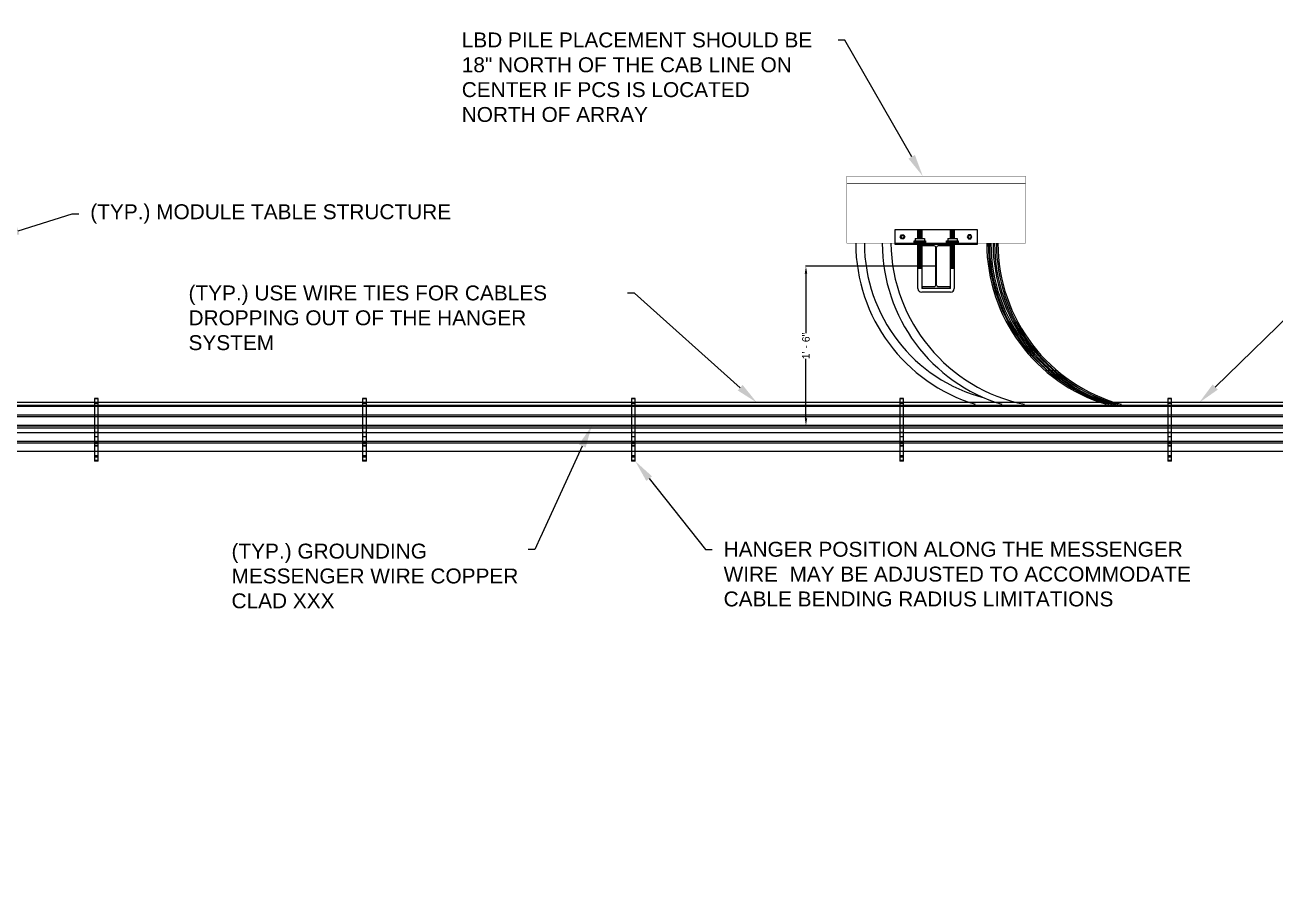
# Model space of a CAD drawing. Header units: feet. Extents: x -21 to 5170, y -254 to 1413.
# Drawn here: x 4626.2 to 4793.9, y -16.2 to 100 of the extents above; entities that cross this region are included whole.
import ezdxf
from ezdxf import colors
from ezdxf.entities.mleader import LeaderData, LeaderLine
from ezdxf.lldxf.tags import DXFTag
from ezdxf.math import Vec2, Vec3

# ---------------------------------------------------------------- set-up
doc = ezdxf.new("R2010")
doc.units = ezdxf.units.FT
doc.header["$MEASUREMENT"] = 0
for name, color, linetype in [('DC FEEEDERS', 1, 'Continuous'), ('G-ANNO-TEXT', 1, 'Continuous'), ('G-TEXT', 7, 'Continuous'), ('PV-AG-DC1', 142, 'DC1'), ('S-BOLT', 93, 'Continuous'), ('S-STEL-ANGL', 3, 'Continuous'), ('WIRE MANAGEMENT', 4, 'Continuous')]:
    doc.layers.add(name, color=color, linetype=linetype)
doc.layers.add('E-COMB-BOX', color=250, linetype='Continuous', lineweight=30)
doc.layers.add('G-NPLT', color=67, linetype='Continuous', plot=False)
doc.styles.add('NEI-A', font='arial.ttf')
tags = doc.linetypes.add('DC1', pattern='A,0.176989,-0.035266,["DC1",NEI-A,S=0.1,R=0,X=0,Y=-0.05],-0.314734,0.176989', length=0.703978).pattern_tags.tags
tags[6] = DXFTag(74, 10)
doc.dimstyles.new('NEI-A', dxfattribs={"dimtxt": 0.1, "dimasz": 0.125, "dimexe": 0.0625, "dimexo": 0.0625, "dimgap": 0.0625, "dimtad": 0, "dimtih": 1, "dimtoh": 1, "dimdec": 4, "dimzin": 3, "dimdsep": 46, "dimlunit": 4, "dimtxsty": 'NEI-A', "dimcen": 0, "dimadec": 0, "dimazin": 0, "dimtfac": 0.75, "dimtdec": 4, "dimtofl": 0, "dimtmove": 0, "dimatfit": 3, "dimfxl": 1, "dimfrac": 1, "dimtolj": 1, "dimtzin": 0, "dimarcsym": 0})

# ---------------------------------------------------------------- blocks, each defined once
blk = doc.blocks.new('BracketAngle_BottomView')
for p, q in [((81.54, 214.54), (70.54, 214.54)), ((72.41, 214.54), (72.41, 214.4)), ((74.41, 214.54), (74.41, 214.4)), ((77.66, 214.54), (77.66, 214.4)), ((79.66, 214.54), (79.66, 214.4))]:
    blk.add_line(p, q)
for points in [[(70.54, 216.4), (81.54, 216.4), (81.54, 214.4), (70.54, 214.4)], [(71.7, 215.68), (71.85, 215.4), (71.7, 215.13), (71.38, 215.13), (71.22, 215.4), (71.38, 215.68)], [(80.38, 215.68), (80.22, 215.4), (80.38, 215.13), (80.7, 215.13), (80.85, 215.4), (80.7, 215.68)]]:
    blk.add_lwpolyline(points, close=True)
for centre in [(71.54, 215.4), (80.54, 215.4)]:
    blk.add_circle(centre, 0.2)
blk = doc.blocks.new('*D16')
at = {"layer": 'Defpoints', "color": 0, "transparency": 16777216}
for p in [(4748.52, 67.64, -0.12), (4730.98, 46.24), (4747.12, 46.24)]:
    blk.add_point(p, dxfattribs=at)
at = {"layer": 'G-ANNO-TEXT', "color": 0, "lineweight": -2, "transparency": 16777216}
for p, q in [((4748.45, 67.64), (4730.92, 67.64)), ((4730.98, 66.64), (4730.98, 58.67)), ((4730.98, 47.24), (4730.98, 55.2)), ((4747.06, 46.24), (4730.92, 46.24))]:
    blk.add_line(p, q, dxfattribs=at)
at = {"layer": 'G-ANNO-TEXT', "color": 0, "transparency": 16777216}
for points in [[(4730.82, 66.64), (4731.15, 66.64), (4730.98, 67.64)], [(4730.82, 47.24), (4731.15, 47.24), (4730.98, 46.24)]]:
    blk.add_solid(points, dxfattribs=at)
at = {"layer": 'G-ANNO-TEXT', "color": 0, "transparency": 16777216, "insert": (4730.98, 56.94), "char_height": 1, "attachment_point": 5, "rotation": 90, "style": 'NEI-A'}
blk.add_mtext('\\A1;1\' - 6"', dxfattribs=at)

msp = doc.modelspace()

# ---------------------------------------------------------------- hatches: boundary and pattern name
at = {"layer": 'S-BOLT'}
h = msp.add_hatch(dxfattribs=at)
h.set_pattern_fill('ANSI31', color=256, angle=180)
h.set_pattern_definition([(225, (4769.95158, 138.70908), (0.08838835, -0.08838835), [])])
h.paths.add_polyline_path([(4746.01408, 67.32684), (4746.51408, 67.32684), (4746.51408, 70.56908), (4746.01408, 70.56908)])
h.paths.add_polyline_path([(4746.01408, 71.36963), (4746.51408, 71.36963), (4746.51408, 72.53168), (4746.01408, 72.53168)])
h.paths.add_polyline_path([(4750.38908, 71.36729), (4750.88908, 71.36729), (4750.88908, 72.52934), (4750.38908, 72.52934)])
h.paths.add_polyline_path([(4750.88908, 67.32684), (4750.88908, 70.56908), (4750.38908, 70.56908), (4750.38908, 67.32684)])

# ---------------------------------------------------------------- linework, layer by layer
at = {"layer": 'DC FEEEDERS'}
for points in [[(4737.66103, 70.70908, 0.329466328), (4753.71146, 49.10921, 0.098766988)], [(4738.82103, 70.71201, 0.340666175), (4754.88138, 49.98411, 0.329466328)], [(4741.21748, 70.70908, 0.329466328), (4757.26791, 49.10921, 0.098766988)], [(4742.37748, 70.71201, 0.351802848), (4760.3152, 49.10921, 0.329466328)]]:
    msp.add_lwpolyline(points, format="xyb", dxfattribs=at)
for points in [[(4582.32634, 48.86683), (4914.57681, 48.86683)], [(4582.32634, 47.70683), (4914.57681, 47.70683)], [(4582.32634, 47.48488), (4914.57681, 47.48488)], [(4582.32634, 46.32488), (4914.57681, 46.32488)], [(4582.32634, 45.34749), (4914.57681, 45.34749)], [(4582.32634, 44.18749), (4914.57681, 44.18749)], [(4582.32634, 43.96554), (4914.57681, 43.96554)], [(4582.32634, 42.80554), (4914.57681, 42.80554)]]:
    msp.add_lwpolyline(points, dxfattribs=at)
at = {"layer": 'E-COMB-BOX', "const_width": 0.05}
for points in [[(4760.45158, 70.70908), (4760.45158, 79.70908), (4736.45158, 79.70908), (4736.45158, 70.70908)], [(4760.45158, 78.70908), (4736.45158, 78.70908)], [(4736.45158, 70.70908), (4760.45158, 70.70908)]]:
    msp.add_lwpolyline(points, dxfattribs=at)
at = {"layer": 'G-TEXT', "flags": 128}
msp.add_lwpolyline([(4750.32658, 70.56908), (4746.57658, 70.56908), (4746.57658, 70.40408), (4748.13708, 70.40408, -0.414213562), (4748.38708, 70.15408), (4748.38708, 65.11908, -0.414213562), (4748.13708, 64.86908), (4746.57658, 64.86908), (4746.57658, 64.70408), (4750.32658, 64.70408), (4750.32658, 64.86908), (4748.76608, 64.86908, -0.414213562), (4748.51608, 65.11908), (4748.51608, 70.15408, -0.414213562), (4748.76608, 70.40408), (4750.32658, 70.40408), (4750.32658, 70.56908)], format="xyb", dxfattribs=at)
at = {"layer": 'PV-AG-DC1', "flags": 128}
for points in [[(4755.24388, 70.70908, 0.329466328), (4771.29431, 49.10921, 0.329466328)], [(4755.44388, 70.70958, 0.338048409), (4772.01853, 49.10921, 0.329466328)], [(4755.59852, 70.70908, 0.329466328), (4771.64894, 49.10921, 0.329466328)], [(4755.79851, 70.70958, 0.338048409), (4772.37316, 49.10921, 0.329466328)], [(4756.09502, 70.70908, 0.329466328), (4772.14545, 49.10921, 0.329466328)], [(4756.29501, 70.70958, 0.338048409), (4772.86966, 49.10921, 0.329466328)], [(4756.53832, 70.70908, 0.329466328), (4772.58875, 49.10921, 0.329466328)], [(4756.73832, 70.70958, 0.338048409), (4773.31297, 49.10921, 0.329466328)]]:
    msp.add_lwpolyline(points, format="xyb", dxfattribs=at)
for points in [[(4815.56435, 49.34114), (4582.32634, 49.34114)], [(4582.32634, 49.00868), (4815.56435, 49.00868)]]:
    msp.add_lwpolyline(points, dxfattribs=at)
at = {"layer": 'S-BOLT'}
for p, q in [((4745.64797, 71.36963), (4746.88019, 71.36963)), ((4745.64797, 71.36963), (4745.64797, 71.04163)), ((4746.11824, 71.04163), (4745.96051, 70.87652)), ((4746.26408, 71.04163), (4746.10635, 70.87652)), ((4746.88019, 71.36963), (4746.88019, 71.04163)), ((4747.04234, 71.04163), (4747.04234, 70.71142)), ((4750.02297, 71.36729), (4751.25519, 71.36729)), ((4750.02297, 71.36729), (4750.02297, 71.03929)), ((4750.49324, 71.03929), (4750.33551, 70.87418)), ((4750.63908, 71.03929), (4750.48135, 70.87418)), ((4751.25519, 71.36729), (4751.25519, 71.03929)), ((4751.41734, 71.03929), (4751.41734, 70.70908)), ((4750.38908, 64.63934), (4746.51408, 64.63934)), ((4750.38908, 64.13934), (4746.51408, 64.13934))]:
    msp.add_line(p, q, dxfattribs=at)
for points in [[(4746.01408, 71.36963), (4746.01408, 72.53168), (4746.51408, 72.53168), (4746.51408, 71.36963)], [(4750.38908, 71.36729), (4750.38908, 72.52934), (4750.88908, 72.52934), (4750.88908, 71.36729)], [(4745.48582, 70.71142), (4745.48582, 71.04163), (4747.04234, 71.04163)], [(4747.04234, 70.87652), (4745.48582, 70.87652)], [(4747.04234, 70.71142), (4745.48582, 70.71142)], [(4746.01408, 64.63934), (4746.01408, 70.56908), (4746.51408, 70.56908), (4746.51408, 64.63934)], [(4749.86082, 70.70908), (4749.86082, 71.03929), (4751.41734, 71.03929)], [(4751.41734, 70.87418), (4749.86082, 70.87418)], [(4751.41734, 70.70908), (4749.86082, 70.70908)], [(4750.38908, 64.63934), (4750.38908, 70.56908), (4750.88908, 70.56908), (4750.88908, 64.63934)], [(4746.51408, 67.32684), (4746.01408, 67.32684)], [(4750.88908, 67.32684), (4750.38908, 67.32684)]]:
    msp.add_lwpolyline(points, dxfattribs=at)
for centre, start, end in [((4746.51408, 64.63934), 180, 270), ((4750.38908, 64.63934), 270, 0)]:
    msp.add_arc(centre, 0.5, start, end, dxfattribs=at)
at = {"layer": 'WIRE MANAGEMENT', "color": 4, "linetype": 'Continuous', "lineweight": 18, "elevation": 0.11854, "flags": 128}
for points in [[(4635.98067, 49.89166), (4635.48067, 49.89166)], [(4635.48067, 49.89166), (4635.48067, 41.49166)], [(4635.98067, 49.83058), (4635.48067, 49.83058)], [(4635.98067, 49.34707), (4635.48067, 49.34707)], [(4635.98067, 49.219), (4635.48067, 49.219)], [(4635.98067, 41.49166), (4635.98067, 49.89166)], [(4671.98067, 49.89166), (4671.48067, 49.89166)], [(4671.98067, 49.83058), (4671.48067, 49.83058)], [(4671.98067, 49.34707), (4671.48067, 49.34707)], [(4671.98067, 49.219), (4671.48067, 49.219)], [(4671.98067, 41.49166), (4671.98067, 49.89166)], [(4708.06435, 49.89166), (4707.56435, 49.89166)], [(4708.06435, 49.83058), (4707.56435, 49.83058)], [(4708.06435, 49.34707), (4707.56435, 49.34707)], [(4708.06435, 49.219), (4707.56435, 49.219)], [(4708.06435, 41.49166), (4708.06435, 49.89166)], [(4744.06435, 49.89166), (4743.56435, 49.89166)], [(4744.06435, 49.83058), (4743.56435, 49.83058)], [(4744.06435, 49.34707), (4743.56435, 49.34707)], [(4744.06435, 49.219), (4743.56435, 49.219)], [(4744.06435, 41.49166), (4744.06435, 49.89166)], [(4780.06435, 49.89166), (4779.56435, 49.89166)], [(4780.06435, 49.83058), (4779.56435, 49.83058)], [(4780.06435, 49.34707), (4779.56435, 49.34707)], [(4780.06435, 49.219), (4779.56435, 49.219)], [(4582.32634, 46.2381), (4914.57681, 46.2381)], [(4582.32634, 45.96003), (4914.57681, 45.96003)], [(4635.98067, 45.30885), (4635.48067, 45.30885)], [(4671.98067, 45.30885), (4671.48067, 45.30885)], [(4708.06435, 45.30885), (4707.56435, 45.30885)], [(4744.06435, 45.30885), (4743.56435, 45.30885)], [(4780.06435, 45.30885), (4779.56435, 45.30885)], [(4635.98067, 44.7266), (4635.48067, 44.7266)], [(4635.98067, 44.00039), (4635.48067, 44.00039)], [(4635.98067, 43.86482), (4635.48067, 43.86482)], [(4671.98067, 44.7266), (4671.48067, 44.7266)], [(4671.98067, 44.00039), (4671.48067, 44.00039)], [(4671.98067, 43.86482), (4671.48067, 43.86482)], [(4708.06435, 44.7266), (4707.56435, 44.7266)], [(4708.06435, 44.00039), (4707.56435, 44.00039)], [(4708.06435, 43.86482), (4707.56435, 43.86482)], [(4744.06435, 44.7266), (4743.56435, 44.7266)], [(4744.06435, 44.00039), (4743.56435, 44.00039)], [(4744.06435, 43.86482), (4743.56435, 43.86482)], [(4780.06435, 44.7266), (4779.56435, 44.7266)], [(4780.06435, 44.00039), (4779.56435, 44.00039)], [(4780.06435, 43.86482), (4779.56435, 43.86482)], [(4635.98067, 43.57974), (4635.48067, 43.57974)], [(4635.98067, 43.5185), (4635.48067, 43.5185)], [(4635.98067, 42.17738), (4635.48067, 42.17738)], [(4635.98067, 42.04181), (4635.48067, 42.04181)], [(4671.98067, 43.57974), (4671.48067, 43.57974)], [(4671.98067, 43.5185), (4671.48067, 43.5185)], [(4671.98067, 42.17738), (4671.48067, 42.17738)], [(4671.98067, 42.04181), (4671.48067, 42.04181)], [(4708.06435, 43.57974), (4707.56435, 43.57974)], [(4708.06435, 43.5185), (4707.56435, 43.5185)], [(4708.06435, 42.17738), (4707.56435, 42.17738)], [(4708.06435, 42.04181), (4707.56435, 42.04181)], [(4744.06435, 43.57974), (4743.56435, 43.57974)], [(4744.06435, 43.5185), (4743.56435, 43.5185)], [(4744.06435, 42.17738), (4743.56435, 42.17738)], [(4744.06435, 42.04181), (4743.56435, 42.04181)], [(4780.06435, 43.57974), (4779.56435, 43.57974)], [(4780.06435, 43.5185), (4779.56435, 43.5185)], [(4635.98067, 41.55274), (4635.48067, 41.55274)], [(4635.98067, 41.49166), (4635.48067, 41.49166)], [(4671.98067, 41.55274), (4671.48067, 41.55274)], [(4671.98067, 41.49166), (4671.48067, 41.49166)], [(4708.06435, 41.55274), (4707.56435, 41.55274)], [(4708.06435, 41.49166), (4707.56435, 41.49166)], [(4744.06435, 41.55274), (4743.56435, 41.55274)], [(4744.06435, 41.49166), (4743.56435, 41.49166)]]:
    msp.add_lwpolyline(points, dxfattribs=at)

# ---------------------------------------------------------------- block references
at = {"layer": 'S-STEL-ANGL'}
msp.add_blockref('BracketAngle_BottomView', (4672.4145, -143.83487), dxfattribs=at)

# ---------------------------------------------------------------- dimensions: what is measured, and where the dimension line sits
at = {"layer": 'G-ANNO-TEXT'}
dim = msp.add_linear_dim(base=(4730.98241, 46.2381, 0.11854), p1=(4748.51608, 67.63658), p2=(4747.12026, 46.2381, 0.11854), angle=90, text='1\' - 6"', dimstyle='NEI-A', override={"dimtxt": 1, "dimasz": 1}, dxfattribs=at)
dim.commit()
dim.dimension.update_dxf_attribs({"geometry": '*D16', "text_midpoint": (4730.98241, 56.93734, 0.11854), "dimtype": 160, "text_rotation": 90})

# ---------------------------------------------------------------- leaders
ml = msp.add_multileader_mtext('Standard', dxfattribs=at)
ml.set_content('(TYP.) MODULE TABLE STRUCTURE', color=256, style='NEI-A')
ml.set_leader_properties()
ml.build(insert=Vec2(0, 0))
ml.multileader.update_dxf_attribs({"dogleg_length": 0.89968, "arrow_head_size": 3})
ctx = ml.context
ctx.base_point, ctx.char_height, ctx.arrow_head_size, ctx.landing_gap_size, ctx.plane_origin = Vec3(4633.38851, 74.65155), 2, 3, 1.53573, Vec3(4626.61795, 14.65781)
notes = []
notes.append((ctx, [(0, (1, 1, 0), (4632.48882, 74.65155), (1, 0), 0.89968, [(0, [(4622.39878, 71.4609)], 0, [])])]))
ctx.mtext.insert, ctx.mtext.width, ctx.mtext.flow_direction = Vec3(4634.92424, 75.94555), 48.3037653, 5
ctx.mtext.has_bg_fill, ctx.mtext.bg_color, ctx.mtext.bg_scale_factor, ctx.mtext.bg_transparency, ctx.mtext.use_window_bg_color = 1, -1073741824, 1.5, 0, 1
at = {"layer": 'G-NPLT'}
ml = msp.add_multileader_mtext('Standard', dxfattribs=at)
ml.set_content('\\A1;FTC', color=256, style='NEI-A')
ml.set_leader_properties()
ml.build(insert=Vec2(0, 0))
ml.multileader.update_dxf_attribs({"dogleg_length": 0.89968, "arrow_head_size": 64.60241})
ctx = ml.context
ctx.base_point, ctx.char_height, ctx.arrow_head_size, ctx.landing_gap_size, ctx.plane_origin = Vec3(4694.02381, -210.43336), 43.068273, 64.60241, 33.07065, Vec3(20345.48813, -11807.0407)
notes.append((ctx, [(0, (0, 0, 0), (0, 0), (1, 0), 1, [])]))
ctx.mtext.insert, ctx.mtext.width, ctx.mtext.flow_direction = Vec3(4727.09445, -188.532), 126.6975761, 5
ctx.mtext.has_bg_fill, ctx.mtext.bg_color, ctx.mtext.bg_scale_factor, ctx.mtext.bg_transparency, ctx.mtext.use_window_bg_color = 1, -1073741824, 1.5, 0, 1
for ctx, leaders in notes:
    for number, flags, end, landing, length, lines in leaders:
        leader = LeaderData()
        leader.index, (leader.has_last_leader_line, leader.has_dogleg_vector, leader.attachment_direction) = number, flags
        leader.last_leader_point, leader.dogleg_vector, leader.dogleg_length = Vec3(end), Vec3(landing), length
        for number, points, colour, breaks in lines:
            line = LeaderLine()
            line.index, line.vertices, line.color, line.breaks = number, Vec3.list(points), colors.encode_raw_color(colour), breaks
            leader.lines.append(line)
        ctx.leaders.append(leader)

# ---------------------------------------------------------------- next in the draw order: leaders
at = {"layer": 'G-ANNO-TEXT'}
ml = msp.add_multileader_mtext('Standard', dxfattribs=at)
ml.set_content('LBD PILE PLACEMENT SHOULD BE 18" NORTH OF THE CAB LINE ON CENTER IF PCS IS LOCATED NORTH OF ARRAY', color=256, style='NEI-A')
ml.set_leader_properties()
ml.build(insert=Vec2(0, 0))
ml.multileader.update_dxf_attribs({"dogleg_length": 0.89968, "arrow_head_size": 3})
ctx = ml.context
ctx.base_point, ctx.char_height, ctx.arrow_head_size, ctx.landing_gap_size, ctx.plane_origin = Vec3(4683.2492, 97.97659), 2, 3, 1.53573, Vec3(4731.28626, 53.44048)
notes = []
notes.append((ctx, [(1, (1, 1, 0), (4736.22171, 97.97659), (-1, 0), 0.89968, [(0, [(4746.66425, 79.70908)], 0, [])])]))
ctx.mtext.insert, ctx.mtext.width, ctx.mtext.flow_direction = Vec3(4684.78494, 98.99365), 49.1905321, 5
ctx.mtext.has_bg_fill, ctx.mtext.bg_color, ctx.mtext.bg_scale_factor, ctx.mtext.bg_transparency, ctx.mtext.use_window_bg_color = 1, -1073741824, 1.5, 0, 1
ml = msp.add_multileader_mtext('Standard', dxfattribs=at)
ml.set_content('\\pxql,t3.00005;(TYP.) USE WIRE TIES FOR CABLES DROPPING OUT OF THE HANGER SYSTEM', color=256, style='NEI-A')
ml.set_leader_properties()
ml.build(insert=Vec2(0, 0))
ml.multileader.update_dxf_attribs({"dogleg_length": 3.07146, "arrow_head_size": 3})
ctx = ml.context
ctx.base_point, ctx.char_height, ctx.arrow_head_size, ctx.landing_gap_size, ctx.plane_origin = Vec3(4646.81087, 64.03377), 2, 3, 1.53573, Vec3(5450.78233, -512.08198)
ctx.text_align_type = 2
notes.append((ctx, [(1, (1, 1, 0), (4707.94709, 64.03377), (-1, 0), 0.89968, [(1, [(4724.3882, 49.34114)], 0, [])])]))
ctx.mtext.insert, ctx.mtext.width, ctx.mtext.alignment, ctx.mtext.flow_direction = Vec3(4705.51168, 65.05082), 57.4006276, 3, 5
ctx.mtext.has_bg_fill, ctx.mtext.bg_color, ctx.mtext.bg_scale_factor, ctx.mtext.bg_transparency, ctx.mtext.use_window_bg_color = 1, -1073741824, 1.5, 0, 1
ml = msp.add_multileader_mtext('Standard', dxfattribs=at)
ml.set_content('(TYP.) DC STRINGS FROM TRACKER TABLES TO BLA DROPS', color=256, style='NEI-A')
ml.set_leader_properties()
ml.build(insert=Vec2(0, 0))
ml.multileader.update_dxf_attribs({"dogleg_length": 0.89968, "arrow_head_size": 3})
ctx = ml.context
ctx.base_point, ctx.char_height, ctx.arrow_head_size, ctx.landing_gap_size, ctx.plane_origin = Vec3(4800.72142, 64.95619), 2, 3, 1.53573, Vec3(4848.75847, 20.42008)
notes.append((ctx, [(0, (1, 1, 0), (4799.82174, 64.95619), (1, 0), 0.89968, [(0, [(4783.76597, 49.33927)], 0, [])])]))
ctx.mtext.insert, ctx.mtext.width, ctx.mtext.flow_direction = Vec3(4802.25715, 65.97324), 49.1905321, 5
ctx.mtext.has_bg_fill, ctx.mtext.bg_color, ctx.mtext.bg_scale_factor, ctx.mtext.bg_transparency, ctx.mtext.use_window_bg_color = 1, -1073741824, 1.5, 0, 1
ml = msp.add_multileader_mtext('Standard', dxfattribs=at)
ml.set_content('{\\H1.33333x;(TYP.) GROUNDING MESSENGER WIRE COPPER CLAD XXX}', color=256, style='NEI-A')
ml.set_leader_properties()
ml.build(insert=Vec2(0, 0))
ml.multileader.update_dxf_attribs({"dogleg_length": 0.89968, "arrow_head_size": 3})
ctx = ml.context
ctx.base_point, ctx.char_height, ctx.arrow_head_size, ctx.landing_gap_size, ctx.plane_origin = Vec3(4652.34648, 29.65153, 0.11854), 1.5, 3, 1.53573, Vec3(4633.2891, -6.40476, 0.11854)
notes.append((ctx, [(1, (1, 1, 0), (4694.57537, 29.65153, 0.11854), (-1, 0), 0.89968, [(0, [(4702.22216, 46.2381, 0.11854)], 0, [])])]))
ctx.mtext.insert, ctx.mtext.width, ctx.mtext.flow_direction = Vec3(4653.88221, 30.41858, 0.11854), 41.9616891, 5
ctx.mtext.has_bg_fill, ctx.mtext.bg_color, ctx.mtext.bg_scale_factor, ctx.mtext.bg_transparency, ctx.mtext.use_window_bg_color = 1, -1073741824, 1.5, 0, 1
ml = msp.add_multileader_mtext('Standard', dxfattribs=at)
ml.set_content('HANGER POSITION ALONG THE MESSENGER WIRE  MAY BE ADJUSTED TO ACCOMMODATE CABLE BENDING RADIUS LIMITATIONS', color=256, style='NEI-A')
ml.set_leader_properties()
ml.build(insert=Vec2(0, 0))
ml.multileader.update_dxf_attribs({"dogleg_length": 0.89968, "arrow_head_size": 3})
ctx = ml.context
ctx.base_point, ctx.char_height, ctx.arrow_head_size, ctx.landing_gap_size, ctx.plane_origin = Vec3(4718.39639, 29.65153, 0.11854), 2, 3, 1.53573, Vec3(4630.07926, -40.02343, 0.11854)
notes.append((ctx, [(0, (1, 1, 0), (4717.49671, 29.65153, 0.11854), (1, 0), 0.89968, [(0, [(4708.06435, 41.49166, 0.11854)], 0, [])])]))
ctx.mtext.insert, ctx.mtext.width, ctx.mtext.flow_direction = Vec3(4719.93213, 30.66858, 0.11854), 66.8767531, 5
ctx.mtext.has_bg_fill, ctx.mtext.bg_color, ctx.mtext.bg_scale_factor, ctx.mtext.bg_transparency, ctx.mtext.use_window_bg_color = 1, -1073741824, 1.5, 0, 1
for ctx, leaders in notes:
    for number, flags, end, landing, length, lines in leaders:
        leader = LeaderData()
        leader.index, (leader.has_last_leader_line, leader.has_dogleg_vector, leader.attachment_direction) = number, flags
        leader.last_leader_point, leader.dogleg_vector, leader.dogleg_length = Vec3(end), Vec3(landing), length
        for number, points, colour, breaks in lines:
            line = LeaderLine()
            line.index, line.vertices, line.color, line.breaks = number, Vec3.list(points), colors.encode_raw_color(colour), breaks
            leader.lines.append(line)
        ctx.leaders.append(leader)

# ---------------------------------------------------------------- next in the draw order: linework, layer by layer
at = {"layer": 'WIRE MANAGEMENT', "color": 4, "linetype": 'Continuous', "lineweight": 18, "elevation": 0.11854, "flags": 128}
for points in [[(4671.48067, 49.89166), (4671.48067, 41.49166)], [(4707.56435, 49.89166), (4707.56435, 41.49166)], [(4743.56435, 49.89166), (4743.56435, 41.49166)], [(4779.56435, 49.89166), (4779.56435, 41.49166)], [(4780.06435, 41.49166), (4780.06435, 49.89166)], [(4780.06435, 42.17738), (4779.56435, 42.17738)], [(4780.06435, 42.04181), (4779.56435, 42.04181)], [(4780.06435, 41.55274), (4779.56435, 41.55274)], [(4780.06435, 41.49166), (4779.56435, 41.49166)]]:
    msp.add_lwpolyline(points, dxfattribs=at)

doc.saveas('drawing.dxf')
